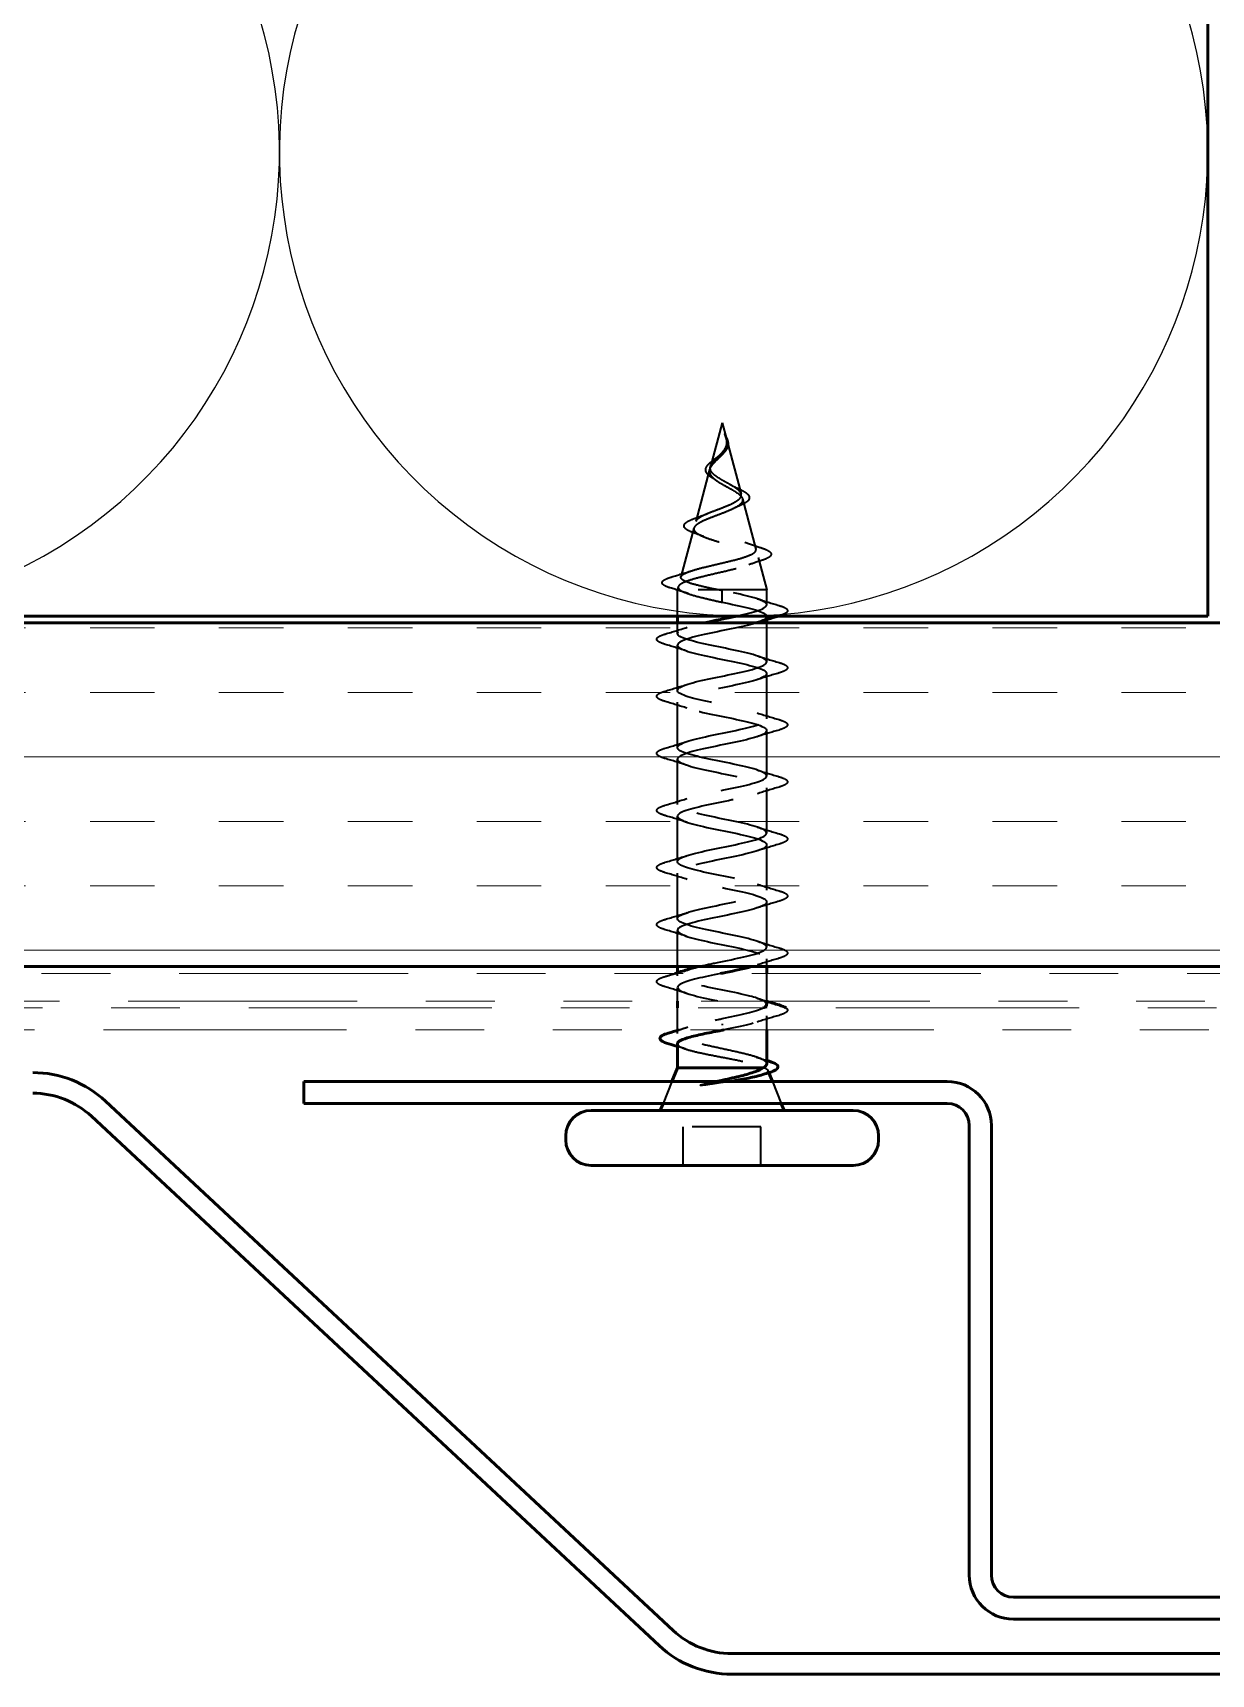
# Model space of a CAD drawing. Header units: inches. Extents: x 0.6 to 33.4, y 0.6 to 21.4.
# Drawn here: x 7.604 to 9.318, y 4.01 to 6.397 of the extents above; entities that cross this region are included whole.
import ezdxf

# ---------------------------------------------------------------- set-up
doc = ezdxf.new("R2010")
doc.units = ezdxf.units.IN
doc.header["$LTSCALE"] = 2
doc.header["$MEASUREMENT"] = 0
doc.linetypes.add('DASHED', pattern=[0.2067, 0.1654, -0.0413])
doc.linetypes.add('DOUBLE_DASH_CHAIN', pattern=[1.2403, 0.6614, -0.0827, 0.1654, -0.0827, 0.1654, -0.0827])
for name, color, linetype, lineweight in [('Hatch (ANSI)', 7, 'Continuous', 18), ('Hidden (ANSI)', 7, 'DASHED', 35), ('Sketch Geometry (ANSI)', 7, 'Continuous', 25), ('Visible (ANSI)', 7, 'Continuous', 50)]:
    doc.layers.add(name, color=color, linetype=linetype, lineweight=lineweight)

msp = doc.modelspace()

# ---------------------------------------------------------------- hatches: boundary and pattern name
at = {"layer": 'Hatch (ANSI)', "true_color": 0x804000}
h = msp.add_hatch(dxfattribs=at)
h.set_pattern_fill('INSUL', color=36, scale=0.75, style=0)
h.paths.add_polyline_path([(1.0804, 5.0389), (14.34312, 5.0389), (14.34312, 5.5389), (1.0804, 5.5389)])

# ---------------------------------------------------------------- linework, layer by layer
at = {"layer": 'Hidden (ANSI)', "ltscale": 0.062337}
msp.add_line((8.60692, 5.8299), (8.58998, 5.76657), dxfattribs=at)
at = {"layer": 'Hidden (ANSI)', "ltscale": 0.022741}
msp.add_line((8.60692, 5.8299), (8.61312, 5.80673), dxfattribs=at)
at = {"layer": 'Hidden (ANSI)', "ltscale": 0.077103}
msp.add_line((8.61366, 5.80472), (8.63461, 5.72641), dxfattribs=at)
at = {"layer": 'Hidden (ANSI)', "ltscale": 0.074634}
msp.add_line((8.58877, 5.76205), (8.56849, 5.68624), dxfattribs=at)
at = {"layer": 'Hidden (ANSI)', "ltscale": 0.072171}
msp.add_line((8.63648, 5.71939), (8.65609, 5.64608), dxfattribs=at)
at = {"layer": 'Hidden (ANSI)', "ltscale": 0.069707}
msp.add_line((8.56595, 5.67672), (8.54701, 5.60591), dxfattribs=at)
at = {"layer": 'Hidden (ANSI)', "ltscale": 0.046387}
msp.add_line((8.65931, 5.63406), (8.67192, 5.5869), dxfattribs=at)
at = {"layer": 'Hidden (ANSI)', "ltscale": 0.004328}
msp.add_line((8.54312, 5.5914), (8.54192, 5.5869), dxfattribs=at)
at = {"layer": 'Hidden (ANSI)', "ltscale": 0.194373}
msp.add_line((8.67192, 5.5869), (8.54192, 5.5869), dxfattribs=at)
at = {"layer": 'Hidden (ANSI)', "ltscale": 0.036089}
msp.add_line((8.54192, 5.5489), (8.54192, 5.5869), dxfattribs=at)
at = {"layer": 'Hidden (ANSI)', "ltscale": 0.020614}
msp.add_line((8.67192, 5.56515), (8.67192, 5.5869), dxfattribs=at)
at = {"layer": 'Hidden (ANSI)', "ltscale": 0.028664}
for p, q in [((8.60692, 5.57837), (8.60692, 5.5859)), ((8.60692, 5.5689), (8.60692, 5.57644))]:
    msp.add_line(p, q, dxfattribs=at)
at = {"layer": 'Hidden (ANSI)', "ltscale": 0.002412}
for p, q in [((8.60692, 5.57644), (8.60692, 5.57837)), ((8.60692, 4.95587), (8.60692, 4.95394))]:
    msp.add_line(p, q, dxfattribs=at)
at = {"layer": 'Hidden (ANSI)', "ltscale": 0.014423}
msp.add_line((8.54192, 5.52365), (8.54192, 5.5389), dxfattribs=at)
at = {"layer": 'Hidden (ANSI)', "ltscale": 0.004078}
for p, q in [((8.67192, 5.54377), (8.67192, 5.54815)), ((8.54192, 5.02565), (8.54192, 5.03004))]:
    msp.add_line(p, q, dxfattribs=at)
at = {"layer": 'Hidden (ANSI)', "ltscale": 0.053946}
msp.add_line((8.67192, 5.48215), (8.67192, 5.5389), dxfattribs=at)
at = {"layer": 'Hidden (ANSI)', "ltscale": 0.062755}
for p, q in [((8.54192, 5.44065), (8.54192, 5.50665)), ((8.67192, 5.39915), (8.67192, 5.46515)), ((8.54192, 5.35765), (8.54192, 5.42365)), ((8.67192, 5.31615), (8.67192, 5.38215)), ((8.54192, 5.27465), (8.54192, 5.34065)), ((8.67192, 5.23315), (8.67192, 5.29915)), ((8.54192, 5.19165), (8.54192, 5.25765)), ((8.67192, 5.15015), (8.67192, 5.21615)), ((8.54192, 5.10865), (8.54192, 5.17465)), ((8.67192, 5.06715), (8.67192, 5.13315))]:
    msp.add_line(p, q, dxfattribs=at)
at = {"layer": 'Hidden (ANSI)', "ltscale": 0.050136}
msp.add_line((8.54192, 5.0389), (8.54192, 5.09165), dxfattribs=at)
at = {"layer": 'Hidden (ANSI)', "ltscale": 0.010614}
msp.add_line((8.67192, 5.0389), (8.67192, 5.05015), dxfattribs=at)
at = {"layer": 'Hidden (ANSI)', "ltscale": 0.037994}
msp.add_line((8.67192, 4.9889), (8.67192, 5.0289), dxfattribs=at)
at = {"layer": 'Hidden (ANSI)', "ltscale": 0.018709}
msp.add_line((8.54192, 4.9889), (8.54192, 5.00865), dxfattribs=at)
at = {"layer": 'Hidden (ANSI)', "ltscale": 0.030375}
msp.add_line((8.54192, 4.9469), (8.54192, 4.9789), dxfattribs=at)
at = {"layer": 'Hidden (ANSI)', "ltscale": 0.019185}
msp.add_line((8.67192, 4.9469), (8.67192, 4.96715), dxfattribs=at)
at = {"layer": 'Hidden (ANSI)', "ltscale": 0.004504}
msp.add_line((8.54192, 4.94147), (8.54192, 4.9463), dxfattribs=at)
at = {"layer": 'Hidden (ANSI)', "ltscale": 0.032759}
for p, q in [((8.53386, 4.8719), (8.52095, 4.8399)), ((8.67999, 4.8719), (8.69289, 4.8399))]:
    msp.add_line(p, q, dxfattribs=at)
at = {"layer": 'Hidden (ANSI)', "ltscale": 0.004297}
msp.add_line((8.66827, 4.8919), (8.66659, 4.8919), dxfattribs=at)
at = {"layer": 'Hidden (ANSI)', "ltscale": 0.003456}
msp.add_line((8.67345, 4.8881), (8.67485, 4.88464), dxfattribs=at)
at = {"layer": 'Hidden (ANSI)', "ltscale": 0.107515}
msp.add_line((8.66342, 4.8059), (8.55042, 4.8059), dxfattribs=at)
at = {"layer": 'Hidden (ANSI)', "ltscale": 0.053232}
for p, q in [((8.55042, 4.7499), (8.55042, 4.8059)), ((8.66342, 4.7499), (8.66342, 4.8059))]:
    msp.add_line(p, q, dxfattribs=at)
at = {"layer": 'Hidden (ANSI)', "ltscale": 0.083957}
msp.add_open_spline([(8.60692, 5.74649), (8.60374, 5.74831), (8.60073, 5.75015), (8.59561, 5.75391), (8.59353, 5.75578), (8.59064, 5.75959), (8.58982, 5.76149), (8.58953, 5.76537), (8.59002, 5.7673), (8.59213, 5.77127), (8.59368, 5.77324), (8.59746, 5.77731), (8.5996, 5.77934), (8.60396, 5.78355), (8.60609, 5.78564), (8.60982, 5.79002), (8.61134, 5.7922), (8.61299, 5.79586), (8.61342, 5.79722), (8.61389, 5.79996), (8.61395, 5.80132), (8.61384, 5.80272)], degree=3, knots=[0, 0, 0, 0, 0.02818547, 0.02818547, 0.05535616, 0.05535616, 0.08155578, 0.08155578, 0.10684016, 0.10684016, 0.13128192, 0.13128192, 0.1549776, 0.1549776, 0.17805851, 0.17805851, 0.20070773, 0.20070773, 0.21389493, 0.21389493, 0.22660204, 0.22660204, 0.22660204, 0.22660204], dxfattribs=at)
at = {"layer": 'Hidden (ANSI)', "ltscale": 0.018237}
msp.add_open_spline([(8.61545, 5.80167), (8.61575, 5.79972), (8.61567, 5.79779), (8.61474, 5.7941), (8.61391, 5.79231), (8.61201, 5.78937), (8.61107, 5.78818), (8.61003, 5.78702)], degree=3, knots=[0, 0, 0, 0, 0.018430565, 0.018430565, 0.036071151, 0.036071151, 0.04873514, 0.04873514, 0.04873514, 0.04873514], dxfattribs=at)
at = {"layer": 'Hidden (ANSI)', "ltscale": 0.014821}
msp.add_open_spline([(8.61204, 5.8101), (8.61143, 5.81175), (8.61089, 5.81303), (8.61059, 5.81368), (8.61054, 5.8138), (8.61048, 5.8139), (8.61047, 5.81392), (8.61045, 5.81395), (8.61045, 5.81396), (8.61044, 5.81397), (8.61044, 5.81397), (8.61044, 5.81397), (8.61043, 5.81397), (8.61043, 5.81397), (8.61043, 5.81397), (8.61043, 5.81397), (8.61043, 5.81397), (8.61043, 5.81396), (8.61043, 5.81396), (8.61043, 5.81396), (8.61043, 5.81395), (8.61043, 5.81393), (8.61044, 5.81391), (8.61047, 5.81378), (8.61055, 5.81356), (8.61068, 5.81316), (8.61083, 5.81276), (8.61122, 5.81172), (8.61146, 5.81112), (8.61256, 5.80824), (8.61339, 5.80599), (8.61391, 5.80371)], degree=3, knots=[0, 0, 0, 0, 0.01397013, 0.01397013, 0.01635801, 0.01635801, 0.01712636, 0.01712636, 0.01759978, 0.01759978, 0.01773598, 0.01773598, 0.01781809, 0.01781809, 0.01788584, 0.01788584, 0.01795891, 0.01795891, 0.01807628, 0.01807628, 0.01833703, 0.01833703, 0.01916095, 0.01916095, 0.02439922, 0.02439922, 0.04499316, 0.04499316, 0.07213098, 0.07213098, 0.1773839, 0.1773839, 0.1773839, 0.1773839], dxfattribs=at)
at = {"layer": 'Hidden (ANSI)', "ltscale": 0.013567}
msp.add_open_spline([(8.61052, 5.81383), (8.6115, 5.81187), (8.61253, 5.80992), (8.61421, 5.80622), (8.61488, 5.80441), (8.61533, 5.80233), (8.61539, 5.802), (8.61545, 5.80167)], degree=3, knots=[0, 0, 0, 0, 0.016775095, 0.016775095, 0.033169004, 0.033169004, 0.03632094, 0.03632094, 0.03632094, 0.03632094], dxfattribs=at)
at = {"layer": 'Hidden (ANSI)', "ltscale": 0.007962}
msp.add_open_spline([(8.61384, 5.80272), (8.61376, 5.80372), (8.6136, 5.80474), (8.61303, 5.80719), (8.61258, 5.80863), (8.61204, 5.8101)], degree=3, knots=[0, 0, 0, 0, 0.009046419, 0.009046419, 0.021574315, 0.021574315, 0.021574315, 0.021574315], dxfattribs=at)
at = {"layer": 'Hidden (ANSI)', "ltscale": 0.003543}
msp.add_open_spline([(8.61391, 5.80371), (8.61403, 5.80318), (8.61413, 5.80266), (8.61431, 5.80157), (8.61437, 5.80101), (8.61442, 5.80045)], degree=3, knots=[0, 0, 0, 0, 0.0046577974, 0.0046577974, 0.0097216205, 0.0097216205, 0.0097216205, 0.0097216205], dxfattribs=at)
at = {"layer": 'Hidden (ANSI)', "ltscale": 0.060472}
msp.add_open_spline([(8.59432, 5.74856), (8.59154, 5.75016), (8.58911, 5.75183), (8.58544, 5.75524), (8.58412, 5.75705), (8.58292, 5.76064), (8.58295, 5.76245), (8.58412, 5.7658), (8.58514, 5.76741), (8.58801, 5.77069), (8.58991, 5.77242), (8.59412, 5.77584), (8.59645, 5.77757), (8.5997, 5.78002), (8.6006, 5.7807), (8.60149, 5.78139)], degree=3, knots=[0, 0, 0, 0, 0.02871406, 0.02871406, 0.05661209, 0.05661209, 0.08235503, 0.08235503, 0.10555604, 0.10555604, 0.1295507, 0.1295507, 0.15224391, 0.15224391, 0.16083111, 0.16083111, 0.16083111, 0.16083111], dxfattribs=at)
at = {"layer": 'Hidden (ANSI)', "ltscale": 0.089656}
msp.add_open_spline([(8.61442, 5.80045), (8.61463, 5.79764), (8.6142, 5.79501), (8.61201, 5.78978), (8.61034, 5.78733), (8.60618, 5.78245), (8.6038, 5.78014), (8.59895, 5.7755), (8.59658, 5.77328), (8.59246, 5.76884), (8.59081, 5.76669), (8.58865, 5.76238), (8.58822, 5.7603), (8.58879, 5.7561), (8.58982, 5.75406), (8.59312, 5.75009), (8.5953, 5.74823), (8.60059, 5.74444), (8.60367, 5.74257), (8.60692, 5.74072)], degree=3, knots=[0, 0, 0, 0, 0.02542118, 0.02542118, 0.05061597, 0.05061597, 0.07599611, 0.07599611, 0.10184452, 0.10184452, 0.12835573, 0.12835573, 0.15566688, 0.15566688, 0.18387744, 0.18387744, 0.21097071, 0.21097071, 0.23938117, 0.23938117, 0.23938117, 0.23938117], dxfattribs=at)
at = {"layer": 'Hidden (ANSI)', "ltscale": 0.004115}
msp.add_open_spline([(8.60149, 5.78139), (8.60229, 5.78201), (8.60303, 5.78264), (8.60367, 5.78328)], degree=3, dxfattribs=at)
at = {"layer": 'Hidden (ANSI)', "ltscale": 0.001758}
msp.add_open_spline([(8.61003, 5.78702), (8.60977, 5.78674), (8.60953, 5.78645), (8.6093, 5.78616)], degree=3, dxfattribs=at)
at = {"layer": 'Hidden (ANSI)', "ltscale": 0.504207}
msp.add_open_spline([(8.60692, 5.74072), (8.61049, 5.73869), (8.61416, 5.73673), (8.62129, 5.73279), (8.62465, 5.73086), (8.63046, 5.72696), (8.63281, 5.72505), (8.63602, 5.72119), (8.6368, 5.71929), (8.63658, 5.71545), (8.63552, 5.71357), (8.63163, 5.70976), (8.62878, 5.70789), (8.62166, 5.7041), (8.61742, 5.70224), (8.60813, 5.69848), (8.60317, 5.69662), (8.59325, 5.69287), (8.58841, 5.69103), (8.57958, 5.6873), (8.57574, 5.68546), (8.56966, 5.68174), (8.56754, 5.67991), (8.56545, 5.6762), (8.56556, 5.67437), (8.56808, 5.67068), (8.57053, 5.66886), (8.57751, 5.66517), (8.58202, 5.66335), (8.59255, 5.65968), (8.59848, 5.65787), (8.61097, 5.6542), (8.6174, 5.65239), (8.62986, 5.64873), (8.63574, 5.64692), (8.64607, 5.64327), (8.65038, 5.64147), (8.65676, 5.63782), (8.6587, 5.63602), (8.65984, 5.63238), (8.65896, 5.63058), (8.65441, 5.62695), (8.65072, 5.62515), (8.64094, 5.62152), (8.6349, 5.61973), (8.62124, 5.61611), (8.61372, 5.61431), (8.59821, 5.61069), (8.59037, 5.6089), (8.57545, 5.60529), (8.56854, 5.6035), (8.55666, 5.59989), (8.55185, 5.5981), (8.54551, 5.59473), (8.54372, 5.59317), (8.54265, 5.59002), (8.54342, 5.58846), (8.54544, 5.5869)], degree=3, knots=[0, 0, 0, 0, 0.0315308, 0.0315308, 0.0641805, 0.0641805, 0.0979786, 0.0979786, 0.1329491, 0.1329491, 0.1691118, 0.1691118, 0.2064833, 0.2064833, 0.2450775, 0.2450775, 0.2849064, 0.2849064, 0.3259802, 0.3259802, 0.3683075, 0.3683075, 0.4118959, 0.4118959, 0.4567522, 0.4567522, 0.5028821, 0.5028821, 0.5502906, 0.5502906, 0.5989824, 0.5989824, 0.6489613, 0.6489613, 0.7002309, 0.7002309, 0.7527945, 0.7527945, 0.8066547, 0.8066547, 0.8618141, 0.8618141, 0.918275, 0.918275, 0.9760395, 0.9760395, 1.0351092, 1.0351092, 1.095486, 1.095486, 1.1571712, 1.1571712, 1.2201662, 1.2201662, 1.2761521, 1.2761521, 1.3331843, 1.3331843, 1.3331843, 1.3331843], dxfattribs=at)
at = {"layer": 'Hidden (ANSI)', "ltscale": 0.544082}
msp.add_open_spline([(8.60147, 5.5869), (8.59302, 5.58858), (8.58488, 5.59025), (8.57035, 5.59364), (8.56407, 5.59532), (8.55419, 5.5987), (8.55065, 5.60038), (8.54676, 5.60377), (8.54639, 5.60545), (8.54884, 5.60884), (8.55157, 5.61052), (8.55971, 5.61392), (8.56499, 5.6156), (8.57732, 5.619), (8.58422, 5.62068), (8.59867, 5.62408), (8.60605, 5.62577), (8.62027, 5.62917), (8.62697, 5.63086), (8.63877, 5.63427), (8.64378, 5.63596), (8.65144, 5.63937), (8.65405, 5.64106), (8.65657, 5.64448), (8.65651, 5.64617), (8.65374, 5.64959), (8.65114, 5.65129), (8.64379, 5.65472), (8.63918, 5.65641), (8.62865, 5.65985), (8.62286, 5.66155), (8.61097, 5.66499), (8.60499, 5.66669), (8.59369, 5.67014), (8.58848, 5.67184), (8.57955, 5.6753), (8.57589, 5.67701), (8.57061, 5.68047), (8.569, 5.68218), (8.56802, 5.68566), (8.5686, 5.68737), (8.57182, 5.69086), (8.57436, 5.69258), (8.58098, 5.69607), (8.58494, 5.6978), (8.59367, 5.7013), (8.59831, 5.70304), (8.60757, 5.70656), (8.61207, 5.7083), (8.62027, 5.71183), (8.6239, 5.71358), (8.62974, 5.71713), (8.63193, 5.71889), (8.63458, 5.72246), (8.63507, 5.72423), (8.63432, 5.72782), (8.63315, 5.7296), (8.6294, 5.73322), (8.6269, 5.73501), (8.6214, 5.73845), (8.61857, 5.74004), (8.61273, 5.74325), (8.60979, 5.74485), (8.60692, 5.74649)], degree=3, knots=[0, 0, 0, 0, 0.0662455, 0.0662455, 0.1312266, 0.1312266, 0.1949439, 0.1949439, 0.2573984, 0.2573984, 0.3185909, 0.3185909, 0.3785225, 0.3785225, 0.4371941, 0.4371941, 0.4946071, 0.4946071, 0.5507627, 0.5507627, 0.6056626, 0.6056626, 0.6593082, 0.6593082, 0.7117016, 0.7117016, 0.7628447, 0.7628447, 0.8127399, 0.8127399, 0.8613896, 0.8613896, 0.9087967, 0.9087967, 0.9549645, 0.9549645, 0.9998965, 0.9998965, 1.0435967, 1.0435967, 1.0860698, 1.0860698, 1.1273208, 1.1273208, 1.1673558, 1.1673558, 1.2061815, 1.2061815, 1.2438056, 1.2438056, 1.2802371, 1.2802371, 1.3154864, 1.3154864, 1.3495657, 1.3495657, 1.3824892, 1.3824892, 1.4142741, 1.4142741, 1.4412543, 1.4412543, 1.4671582, 1.4671582, 1.4671582, 1.4671582], dxfattribs=at)
at = {"layer": 'Hidden (ANSI)', "ltscale": 0.006235}
msp.add_open_spline([(8.5986, 5.74587), (8.59728, 5.74679), (8.59584, 5.74768), (8.59432, 5.74856)], degree=3, dxfattribs=at)
at = {"layer": 'Hidden (ANSI)', "ltscale": 0.010901}
msp.add_open_spline([(8.61794, 5.74038), (8.62063, 5.73887), (8.62364, 5.73743), (8.6268, 5.73605)], degree=3, dxfattribs=at)
at = {"layer": 'Hidden (ANSI)', "ltscale": 0.073601}
msp.add_open_spline([(8.6268, 5.73605), (8.63026, 5.73453), (8.63346, 5.73303), (8.63888, 5.73011), (8.64115, 5.72865), (8.64465, 5.72565), (8.64586, 5.72406), (8.64675, 5.72072), (8.64634, 5.71894), (8.64422, 5.71596), (8.64266, 5.71463), (8.6386, 5.71206), (8.63606, 5.7108), (8.63315, 5.70957)], degree=3, knots=[0, 0, 0, 0, 0.03175002, 0.03175002, 0.06375291, 0.06375291, 0.09788531, 0.09788531, 0.13242329, 0.13242329, 0.16389148, 0.16389148, 0.19582475, 0.19582475, 0.19582475, 0.19582475], dxfattribs=at)
at = {"layer": 'Hidden (ANSI)', "ltscale": 0.010974}
msp.add_open_spline([(8.63315, 5.70957), (8.62991, 5.7082), (8.62679, 5.70678), (8.62388, 5.70531)], degree=3, dxfattribs=at)
at = {"layer": 'Hidden (ANSI)', "ltscale": 0.081692}
msp.add_open_spline([(8.56499, 5.67003), (8.5608, 5.67153), (8.55744, 5.67307), (8.55285, 5.67628), (8.55144, 5.67811), (8.55159, 5.68187), (8.55277, 5.68348), (8.55659, 5.68643), (8.55932, 5.68788), (8.56475, 5.69017), (8.56702, 5.69103), (8.56949, 5.69189)], degree=3, knots=[0, 0, 0, 0, 0.05135843, 0.05135843, 0.10223548, 0.10223548, 0.14712421, 0.14712421, 0.19129017, 0.19129017, 0.21725135, 0.21725135, 0.21725135, 0.21725135], dxfattribs=at)
at = {"layer": 'Hidden (ANSI)', "ltscale": 0.017258}
msp.add_open_spline([(8.56949, 5.69189), (8.57502, 5.69382), (8.58045, 5.69584), (8.58551, 5.69799)], degree=3, dxfattribs=at)
at = {"layer": 'Hidden (ANSI)', "ltscale": 0.01577}
msp.add_open_spline([(8.57959, 5.66443), (8.57491, 5.66638), (8.57, 5.66824), (8.56499, 5.67003)], degree=3, dxfattribs=at)
at = {"layer": 'Hidden (ANSI)', "ltscale": 0.023076}
msp.add_open_spline([(8.63989, 5.65608), (8.64717, 5.65344), (8.65476, 5.65096), (8.6624, 5.64857)], degree=3, dxfattribs=at)
at = {"layer": 'Hidden (ANSI)', "ltscale": 0.086584}
msp.add_open_spline([(8.6624, 5.64857), (8.66713, 5.6471), (8.67092, 5.64562), (8.67624, 5.64263), (8.67795, 5.64106), (8.67841, 5.63724), (8.67704, 5.63554), (8.67266, 5.6327), (8.66947, 5.63137), (8.66542, 5.63006)], degree=3, knots=[0, 0, 0, 0, 0.05815934, 0.05815934, 0.11692964, 0.11692964, 0.1740838, 0.1740838, 0.23024531, 0.23024531, 0.23024531, 0.23024531], dxfattribs=at)
at = {"layer": 'Hidden (ANSI)', "ltscale": 0.028509}
msp.add_open_spline([(8.53363, 5.60579), (8.54318, 5.6086), (8.55271, 5.61149), (8.562, 5.61456)], degree=3, dxfattribs=at)
at = {"layer": 'Hidden (ANSI)', "ltscale": 0.020481}
msp.add_open_spline([(8.66542, 5.63006), (8.6587, 5.62788), (8.65205, 5.62562), (8.64562, 5.62326)], degree=3, dxfattribs=at)
at = {"layer": 'Hidden (ANSI)', "ltscale": 0.089652}
msp.add_open_spline([(8.53158, 5.58974), (8.5267, 5.59122), (8.52324, 5.5927), (8.52037, 5.59527), (8.51974, 5.59628), (8.51974, 5.59919), (8.52124, 5.60062), (8.52589, 5.60324), (8.52929, 5.60451), (8.53363, 5.60579)], degree=3, knots=[0, 0, 0, 0, 0.07651785, 0.07651785, 0.11470873, 0.11470873, 0.17661331, 0.17661331, 0.23858222, 0.23858222, 0.23858222, 0.23858222], dxfattribs=at)
at = {"layer": 'Hidden (ANSI)', "ltscale": 0.02659}
msp.add_open_spline([(8.55782, 5.58133), (8.54924, 5.58426), (8.54043, 5.58704), (8.53158, 5.58974)], degree=3, dxfattribs=at)
at = {"layer": 'Hidden (ANSI)', "ltscale": 0.078553}
msp.add_open_spline([(8.54544, 5.5869), (8.54826, 5.58497), (8.55269, 5.58305), (8.56426, 5.57918), (8.57128, 5.57726), (8.58345, 5.57425), (8.588, 5.57318), (8.59735, 5.57104), (8.60213, 5.56997), (8.60692, 5.5689)], degree=3, knots=[0, 0, 0, 0, 0.06772236, 0.06772236, 0.13544473, 0.13544473, 0.17287087, 0.17287087, 0.21029702, 0.21029702, 0.21029702, 0.21029702], dxfattribs=at)
at = {"layer": 'Hidden (ANSI)', "ltscale": 0.005187}
msp.add_open_spline([(8.60692, 5.5859), (8.6051, 5.58624), (8.60328, 5.58657), (8.60147, 5.5869)], degree=3, dxfattribs=at)
at = {"layer": 'Hidden (ANSI)', "ltscale": 0.176348}
msp.add_open_spline([(8.62864, 5.5489), (8.63164, 5.54955), (8.63457, 5.5502), (8.63738, 5.55085), (8.66102, 5.55629), (8.67523, 5.56172), (8.67117, 5.56716), (8.66711, 5.5726), (8.64509, 5.57804), (8.61877, 5.58348), (8.61487, 5.58429), (8.61089, 5.5851), (8.60692, 5.5859)], degree=3, knots=[44.3229518, 44.3229518, 44.3229518, 44.3229518, 44.46997, 44.46997, 44.46997, 45.705247, 45.705247, 45.705247, 46.9405239, 46.9405239, 46.9405239, 47.1238898, 47.1238898, 47.1238898, 47.1238898], dxfattribs=at)
at = {"layer": 'Hidden (ANSI)', "ltscale": 0.140924}
msp.add_open_spline([(8.60692, 5.5689), (8.63369, 5.56346), (8.65949, 5.55803), (8.6683, 5.55259), (8.67546, 5.54817), (8.67098, 5.54375), (8.65781, 5.53933)], degree=3, knots=[-47.1238898, -47.1238898, -47.1238898, -47.1238898, -45.8886129, -45.8886129, -45.8886129, -44.8849418, -44.8849418, -44.8849418, -44.8849418], dxfattribs=at)
at = {"layer": 'Hidden (ANSI)', "ltscale": 0.031888}
for points in [[(8.65794, 5.57398), (8.66835, 5.57057), (8.67901, 5.56734), (8.6897, 5.56421)], [(8.52414, 5.52271), (8.53483, 5.52584), (8.54549, 5.52907), (8.5559, 5.53248)], [(8.5559, 5.49783), (8.54549, 5.50124), (8.53483, 5.50447), (8.52414, 5.5076)], [(8.65794, 5.49098), (8.66835, 5.48757), (8.67901, 5.48434), (8.6897, 5.48121)], [(8.52414, 5.43971), (8.53483, 5.44284), (8.54549, 5.44607), (8.5559, 5.44948)], [(8.6897, 5.4661), (8.67901, 5.46297), (8.66835, 5.45974), (8.65794, 5.45633)], [(8.5559, 5.41483), (8.54549, 5.41824), (8.53483, 5.42147), (8.52414, 5.4246)], [(8.65794, 5.40798), (8.66835, 5.40457), (8.67901, 5.40134), (8.6897, 5.39821)], [(8.6897, 5.3831), (8.67901, 5.37997), (8.66835, 5.37674), (8.65794, 5.37333)], [(8.52414, 5.35671), (8.53483, 5.35984), (8.54549, 5.36307), (8.5559, 5.36648)], [(8.5559, 5.33183), (8.54549, 5.33524), (8.53483, 5.33847), (8.52414, 5.3416)], [(8.65794, 5.32498), (8.66835, 5.32157), (8.67901, 5.31834), (8.6897, 5.31521)], [(8.6897, 5.3001), (8.67901, 5.29697), (8.66835, 5.29374), (8.65794, 5.29033)], [(8.52414, 5.27371), (8.53483, 5.27684), (8.54549, 5.28007), (8.5559, 5.28348)], [(8.5559, 5.24883), (8.54549, 5.25224), (8.53483, 5.25547), (8.52414, 5.2586)], [(8.65794, 5.24198), (8.66835, 5.23857), (8.67901, 5.23534), (8.6897, 5.23221)], [(8.6897, 5.2171), (8.67901, 5.21397), (8.66835, 5.21074), (8.65794, 5.20733)], [(8.52414, 5.19071), (8.53483, 5.19384), (8.54549, 5.19707), (8.5559, 5.20048)], [(8.5559, 5.16583), (8.54549, 5.16924), (8.53483, 5.17247), (8.52414, 5.1756)], [(8.65794, 5.15898), (8.66835, 5.15557), (8.67901, 5.15234), (8.6897, 5.14921)], [(8.6897, 5.1341), (8.67901, 5.13097), (8.66835, 5.12774), (8.65794, 5.12433)], [(8.52414, 5.10771), (8.53483, 5.11084), (8.54549, 5.11407), (8.5559, 5.11748)], [(8.5559, 5.08283), (8.54549, 5.08624), (8.53483, 5.08947), (8.52414, 5.0926)], [(8.65794, 5.07598), (8.66835, 5.07257), (8.67901, 5.06934), (8.6897, 5.06621)], [(8.6897, 5.0511), (8.67901, 5.04797), (8.66835, 5.04474), (8.65794, 5.04133)], [(8.5559, 4.99983), (8.54549, 5.00324), (8.53483, 5.00647), (8.52414, 5.0096)], [(8.6897, 4.9681), (8.67901, 4.96497), (8.66835, 4.96174), (8.65794, 4.95833)]]:
    msp.add_open_spline(points, degree=3, dxfattribs=at)
at = {"layer": 'Hidden (ANSI)', "ltscale": 0.090851}
for points in [[(8.6897, 5.56421), (8.69477, 5.56272), (8.69833, 5.56126), (8.70128, 5.55874), (8.70194, 5.55773), (8.7019, 5.55477), (8.70027, 5.55338), (8.69579, 5.55109), (8.69308, 5.55009), (8.6897, 5.5491)], [(8.52414, 5.5076), (8.51908, 5.50909), (8.51551, 5.51054), (8.51256, 5.51307), (8.51191, 5.51407), (8.51195, 5.51703), (8.51357, 5.51842), (8.51805, 5.52072), (8.52077, 5.52172), (8.52414, 5.52271)], [(8.6897, 5.48121), (8.69477, 5.47972), (8.69833, 5.47826), (8.70128, 5.47574), (8.70194, 5.47473), (8.7019, 5.47177), (8.70027, 5.47038), (8.69579, 5.46809), (8.69308, 5.46709), (8.6897, 5.4661)], [(8.52414, 5.4246), (8.51908, 5.42609), (8.51551, 5.42754), (8.51256, 5.43007), (8.51191, 5.43107), (8.51195, 5.43403), (8.51357, 5.43542), (8.51805, 5.43772), (8.52077, 5.43872), (8.52414, 5.43971)], [(8.6897, 5.39821), (8.69477, 5.39672), (8.69833, 5.39526), (8.70128, 5.39274), (8.70194, 5.39173), (8.7019, 5.38877), (8.70027, 5.38738), (8.69579, 5.38509), (8.69308, 5.38409), (8.6897, 5.3831)], [(8.52414, 5.3416), (8.51908, 5.34309), (8.51551, 5.34454), (8.51256, 5.34707), (8.51191, 5.34807), (8.51195, 5.35103), (8.51357, 5.35242), (8.51805, 5.35472), (8.52077, 5.35572), (8.52414, 5.35671)], [(8.6897, 5.31521), (8.69477, 5.31372), (8.69833, 5.31226), (8.70128, 5.30974), (8.70194, 5.30873), (8.7019, 5.30577), (8.70027, 5.30438), (8.69579, 5.30209), (8.69308, 5.30109), (8.6897, 5.3001)], [(8.52414, 5.2586), (8.51908, 5.26009), (8.51551, 5.26154), (8.51256, 5.26407), (8.51191, 5.26507), (8.51195, 5.26803), (8.51357, 5.26942), (8.51805, 5.27172), (8.52077, 5.27272), (8.52414, 5.27371)], [(8.6897, 5.23221), (8.69477, 5.23072), (8.69833, 5.22926), (8.70128, 5.22674), (8.70194, 5.22573), (8.7019, 5.22277), (8.70027, 5.22138), (8.69579, 5.21909), (8.69308, 5.21809), (8.6897, 5.2171)], [(8.52414, 5.1756), (8.51908, 5.17709), (8.51551, 5.17854), (8.51256, 5.18107), (8.51191, 5.18207), (8.51195, 5.18503), (8.51357, 5.18642), (8.51805, 5.18872), (8.52077, 5.18972), (8.52414, 5.19071)], [(8.6897, 5.14921), (8.69477, 5.14772), (8.69833, 5.14626), (8.70128, 5.14374), (8.70194, 5.14273), (8.7019, 5.13977), (8.70027, 5.13838), (8.69579, 5.13609), (8.69308, 5.13509), (8.6897, 5.1341)], [(8.52414, 5.0926), (8.51908, 5.09409), (8.51551, 5.09554), (8.51256, 5.09807), (8.51191, 5.09907), (8.51195, 5.10203), (8.51357, 5.10342), (8.51805, 5.10572), (8.52077, 5.10672), (8.52414, 5.10771)], [(8.6897, 5.06621), (8.69477, 5.06472), (8.69833, 5.06326), (8.70128, 5.06074), (8.70194, 5.05973), (8.7019, 5.05677), (8.70027, 5.05538), (8.69579, 5.05309), (8.69308, 5.05209), (8.6897, 5.0511)], [(8.52414, 5.0096), (8.51908, 5.01109), (8.51551, 5.01254), (8.51256, 5.01507), (8.51191, 5.01607), (8.51195, 5.01903), (8.51357, 5.02042), (8.51805, 5.02272), (8.52077, 5.02372), (8.52414, 5.02471)]]:
    msp.add_open_spline(points, degree=3, knots=[0, 0, 0, 0, 0.08068206, 0.08068206, 0.12137804, 0.12137804, 0.18811443, 0.18811443, 0.24184971, 0.24184971, 0.24184971, 0.24184971], dxfattribs=at)
at = {"layer": 'Hidden (ANSI)', "ltscale": 1.009196}
msp.add_open_spline([(8.57218, 5.0389), (8.58054, 5.04093), (8.59006, 5.04296), (8.59999, 5.04499), (8.6266, 5.05043), (8.65421, 5.05587), (8.66567, 5.06131), (8.67712, 5.06675), (8.6716, 5.07219), (8.65254, 5.07763), (8.63347, 5.08307), (8.60223, 5.08851), (8.57821, 5.09395), (8.5542, 5.09939), (8.53915, 5.10483), (8.5424, 5.11026), (8.54566, 5.1157), (8.56699, 5.12114), (8.59314, 5.12658), (8.6193, 5.13202), (8.6484, 5.13746), (8.66237, 5.1429), (8.67634, 5.14834), (8.67417, 5.15378), (8.65721, 5.15922), (8.64025, 5.16466), (8.60973, 5.1701), (8.58459, 5.17554), (8.55946, 5.18098), (8.54152, 5.18641), (8.54193, 5.19185), (8.54233, 5.19729), (8.56105, 5.20273), (8.58645, 5.20817), (8.61185, 5.21361), (8.64211, 5.21905), (8.65843, 5.22449), (8.67476, 5.22993), (8.67597, 5.23537), (8.66131, 5.24081), (8.64666, 5.24625), (8.6172, 5.25169), (8.59123, 5.25713), (8.56526, 5.26256), (8.54465, 5.268), (8.54219, 5.27344), (8.53974, 5.27888), (8.55563, 5.28432), (8.57999, 5.28976), (8.60435, 5.2952), (8.63542, 5.30064), (8.65391, 5.30608), (8.67241, 5.31152), (8.67698, 5.31696), (8.6648, 5.3224), (8.65262, 5.32784), (8.62456, 5.33327), (8.59804, 5.33871), (8.57153, 5.34415), (8.54848, 5.34959), (8.5432, 5.35503), (8.53792, 5.36047), (8.5508, 5.36591), (8.57384, 5.37135), (8.59688, 5.37679), (8.62841, 5.38223), (8.64886, 5.38767), (8.66931, 5.39311), (8.67719, 5.39855), (8.66762, 5.40399), (8.65805, 5.40942), (8.63171, 5.41486), (8.60496, 5.4203), (8.5782, 5.42574), (8.55297, 5.43118), (8.54493, 5.43662), (8.53688, 5.44206), (8.54661, 5.4475), (8.56806, 5.45294), (8.58952, 5.45838), (8.62115, 5.46382), (8.64333, 5.46926), (8.6655, 5.4747), (8.67661, 5.48014), (8.66975, 5.48557), (8.6629, 5.49101), (8.63858, 5.49645), (8.61189, 5.50189), (8.58521, 5.50733), (8.55808, 5.51277), (8.54736, 5.51821), (8.53664, 5.52365), (8.5431, 5.52909), (8.56273, 5.53453), (8.56799, 5.53599), (8.5741, 5.53745), (8.58068, 5.5389)], degree=3, knots=[5.7154276, 5.7154276, 5.7154276, 5.7154276, 6.1763847, 6.1763847, 6.1763847, 7.4116617, 7.4116617, 7.4116617, 8.6469386, 8.6469386, 8.6469386, 9.8822156, 9.8822156, 9.8822156, 11.1174925, 11.1174925, 11.1174925, 12.3527695, 12.3527695, 12.3527695, 13.5880464, 13.5880464, 13.5880464, 14.8233233, 14.8233233, 14.8233233, 16.0586003, 16.0586003, 16.0586003, 17.2938772, 17.2938772, 17.2938772, 18.5291542, 18.5291542, 18.5291542, 19.7644311, 19.7644311, 19.7644311, 20.9997081, 20.9997081, 20.9997081, 22.234985, 22.234985, 22.234985, 23.470262, 23.470262, 23.470262, 24.7055389, 24.7055389, 24.7055389, 25.9408158, 25.9408158, 25.9408158, 27.1760928, 27.1760928, 27.1760928, 28.4113697, 28.4113697, 28.4113697, 29.6466467, 29.6466467, 29.6466467, 30.8819236, 30.8819236, 30.8819236, 32.1172006, 32.1172006, 32.1172006, 33.3524775, 33.3524775, 33.3524775, 34.5877545, 34.5877545, 34.5877545, 35.8230314, 35.8230314, 35.8230314, 37.0583084, 37.0583084, 37.0583084, 38.2935853, 38.2935853, 38.2935853, 39.5288622, 39.5288622, 39.5288622, 40.7641392, 40.7641392, 40.7641392, 41.9994161, 41.9994161, 41.9994161, 43.2346931, 43.2346931, 43.2346931, 43.5659415, 43.5659415, 43.5659415, 43.5659415], dxfattribs=at)
at = {"layer": 'Hidden (ANSI)', "ltscale": 1.009205}
msp.add_open_spline([(8.65652, 5.5389), (8.65379, 5.53803), (8.65072, 5.53715), (8.64734, 5.53627), (8.62638, 5.53083), (8.59478, 5.52539), (8.57216, 5.51995), (8.54955, 5.51451), (8.53755, 5.50907), (8.54361, 5.50363), (8.54968, 5.49819), (8.57338, 5.49275), (8.59999, 5.48731), (8.6266, 5.48188), (8.65421, 5.47644), (8.66567, 5.471), (8.67712, 5.46556), (8.6716, 5.46012), (8.65254, 5.45468), (8.63347, 5.44924), (8.60223, 5.4438), (8.57821, 5.43836), (8.5542, 5.43292), (8.53915, 5.42748), (8.5424, 5.42204), (8.54566, 5.4166), (8.56699, 5.41116), (8.59314, 5.40573), (8.6193, 5.40029), (8.6484, 5.39485), (8.66237, 5.38941), (8.67634, 5.38397), (8.67417, 5.37853), (8.65721, 5.37309), (8.64025, 5.36765), (8.60973, 5.36221), (8.58459, 5.35677), (8.55946, 5.35133), (8.54152, 5.34589), (8.54193, 5.34045), (8.54233, 5.33502), (8.56105, 5.32958), (8.58645, 5.32414), (8.61185, 5.3187), (8.64211, 5.31326), (8.65843, 5.30782), (8.67476, 5.30238), (8.67597, 5.29694), (8.66131, 5.2915), (8.64666, 5.28606), (8.6172, 5.28062), (8.59123, 5.27518), (8.56526, 5.26974), (8.54465, 5.2643), (8.54219, 5.25887), (8.53974, 5.25343), (8.55563, 5.24799), (8.57999, 5.24255), (8.60435, 5.23711), (8.63542, 5.23167), (8.65391, 5.22623), (8.67241, 5.22079), (8.67698, 5.21535), (8.6648, 5.20991), (8.65262, 5.20447), (8.62456, 5.19903), (8.59804, 5.19359), (8.57153, 5.18815), (8.54848, 5.18272), (8.5432, 5.17728), (8.53792, 5.17184), (8.5508, 5.1664), (8.57384, 5.16096), (8.59688, 5.15552), (8.62841, 5.15008), (8.64886, 5.14464), (8.66931, 5.1392), (8.67719, 5.13376), (8.66762, 5.12832), (8.65805, 5.12288), (8.63171, 5.11744), (8.60496, 5.112), (8.5782, 5.10657), (8.55297, 5.10113), (8.54493, 5.09569), (8.53688, 5.09025), (8.54661, 5.08481), (8.56806, 5.07937), (8.58952, 5.07393), (8.62115, 5.06849), (8.64333, 5.06305), (8.6655, 5.05761), (8.67661, 5.05217), (8.66975, 5.04673), (8.66647, 5.04412), (8.65916, 5.04151), (8.64949, 5.0389)], degree=3, knots=[-44.852859, -44.852859, -44.852859, -44.852859, -44.6533359, -44.6533359, -44.6533359, -43.418059, -43.418059, -43.418059, -42.182782, -42.182782, -42.182782, -40.9475051, -40.9475051, -40.9475051, -39.7122281, -39.7122281, -39.7122281, -38.4769512, -38.4769512, -38.4769512, -37.2416742, -37.2416742, -37.2416742, -36.0063973, -36.0063973, -36.0063973, -34.7711204, -34.7711204, -34.7711204, -33.5358434, -33.5358434, -33.5358434, -32.3005665, -32.3005665, -32.3005665, -31.0652895, -31.0652895, -31.0652895, -29.8300126, -29.8300126, -29.8300126, -28.5947356, -28.5947356, -28.5947356, -27.3594587, -27.3594587, -27.3594587, -26.1241817, -26.1241817, -26.1241817, -24.8889048, -24.8889048, -24.8889048, -23.6536278, -23.6536278, -23.6536278, -22.4183509, -22.4183509, -22.4183509, -21.183074, -21.183074, -21.183074, -19.947797, -19.947797, -19.947797, -18.7125201, -18.7125201, -18.7125201, -17.4772431, -17.4772431, -17.4772431, -16.2419662, -16.2419662, -16.2419662, -15.0066892, -15.0066892, -15.0066892, -13.7714123, -13.7714123, -13.7714123, -12.5361353, -12.5361353, -12.5361353, -11.3008584, -11.3008584, -11.3008584, -10.0655815, -10.0655815, -10.0655815, -8.8303045, -8.8303045, -8.8303045, -7.5950276, -7.5950276, -7.5950276, -7.0023451, -7.0023451, -7.0023451, -7.0023451], dxfattribs=at)
at = {"layer": 'Hidden (ANSI)', "ltscale": 0.000569327}
msp.add_open_spline([(8.6897, 5.5491), (8.68948, 5.54904), (8.68926, 5.54897), (8.68903, 5.5489)], degree=3, dxfattribs=at)
at = {"layer": 'Hidden (ANSI)', "ltscale": 0.013975}
msp.add_open_spline([(8.52414, 5.02471), (8.52884, 5.02609), (8.53354, 5.02748), (8.53821, 5.0289)], degree=3, dxfattribs=at)
at = {"layer": 'Hidden (ANSI)', "ltscale": 0.390892}
msp.add_open_spline([(8.60448, 5.0289), (8.58032, 5.02397), (8.55709, 5.01903), (8.54736, 5.0141), (8.53664, 5.00866), (8.5431, 5.00322), (8.56273, 4.99778), (8.58236, 4.99234), (8.61373, 4.9869), (8.63738, 4.98146), (8.66102, 4.97602), (8.67523, 4.97058), (8.67117, 4.96514), (8.66711, 4.9597), (8.64509, 4.95427), (8.61877, 4.94883), (8.61567, 4.94819), (8.61253, 4.94754), (8.60938, 4.9469)], degree=3, knots=[-6.2453348, -6.2453348, -6.2453348, -6.2453348, -5.1244737, -5.1244737, -5.1244737, -3.8891967, -3.8891967, -3.8891967, -2.6539198, -2.6539198, -2.6539198, -1.4186428, -1.4186428, -1.4186428, -0.1833659, -0.1833659, -0.1833659, -0.0378505, -0.0378505, -0.0378505, -0.0378505], dxfattribs=at)
at = {"layer": 'Hidden (ANSI)', "ltscale": 0.239851}
msp.add_open_spline([(8.67169, 4.98415), (8.67143, 4.98812), (8.66261, 4.99208), (8.64734, 4.99604), (8.62638, 5.00148), (8.59478, 5.00692), (8.57216, 5.01236), (8.54955, 5.0178), (8.53755, 5.02324), (8.54361, 5.02868), (8.54577, 5.03061), (8.55016, 5.03255), (8.55612, 5.03448)], degree=3, knots=[1.5707963, 1.5707963, 1.5707963, 1.5707963, 2.4705539, 2.4705539, 2.4705539, 3.7058308, 3.7058308, 3.7058308, 4.9411078, 4.9411078, 4.9411078, 5.3805406, 5.3805406, 5.3805406, 5.3805406], dxfattribs=at)
at = {"layer": 'Hidden (ANSI)', "ltscale": 0.014082}
msp.add_open_spline([(8.65794, 4.99298), (8.66256, 4.99147), (8.66723, 4.98999), (8.67192, 4.98854)], degree=3, dxfattribs=at)
at = {"layer": 'Hidden (ANSI)', "ltscale": 0.073797}
msp.add_open_spline([(8.60692, 4.9634), (8.63234, 4.96857), (8.6569, 4.97374), (8.66685, 4.9789)], degree=3, dxfattribs=at)
at = {"layer": 'Hidden (ANSI)', "ltscale": 0.062398}
msp.add_open_spline([(8.6999, 4.9789), (8.70004, 4.9788), (8.70017, 4.97869), (8.70128, 4.97774), (8.70194, 4.97673), (8.7019, 4.97377), (8.70027, 4.97238), (8.69579, 4.97009), (8.69308, 4.96909), (8.6897, 4.9681)], degree=3, knots=[0.07556417, 0.07556417, 0.07556417, 0.07556417, 0.08068206, 0.08068206, 0.12137804, 0.12137804, 0.18811443, 0.18811443, 0.24184971, 0.24184971, 0.24184971, 0.24184971], dxfattribs=at)
at = {"layer": 'Hidden (ANSI)', "ltscale": 0.298266}
msp.add_open_spline([(8.67192, 4.8976), (8.67192, 4.89941), (8.67028, 4.90121), (8.66379, 4.90489), (8.65894, 4.90673), (8.64668, 4.91045), (8.63939, 4.91229), (8.62334, 4.91601), (8.61475, 4.91785), (8.59743, 4.92157), (8.58888, 4.92342), (8.57301, 4.92714), (8.56584, 4.92898), (8.5539, 4.9327), (8.54924, 4.93454), (8.54308, 4.93826), (8.54166, 4.9401), (8.54227, 4.94382), (8.5443, 4.94566), (8.55157, 4.94938), (8.55674, 4.95122), (8.56908, 4.95481), (8.57596, 4.95652), (8.59093, 4.95997), (8.59889, 4.96168), (8.60692, 4.9634)], degree=3, knots=[0.06910916, 0.06910916, 0.06910916, 0.06910916, 0.13496346, 0.13496346, 0.20244519, 0.20244519, 0.26992692, 0.26992692, 0.33740864, 0.33740864, 0.40489037, 0.40489037, 0.4723721, 0.4723721, 0.53985383, 0.53985383, 0.60733556, 0.60733556, 0.67481729, 0.67481729, 0.74229902, 0.74229902, 0.8048716, 0.8048716, 0.86744418, 0.86744418, 0.86744418, 0.86744418], dxfattribs=at)
at = {"layer": 'Hidden (ANSI)', "ltscale": 0.013347}
msp.add_open_spline([(8.54384, 4.9469), (8.54827, 4.9483), (8.55266, 4.94972), (8.55701, 4.95118)], degree=3, dxfattribs=at)
at = {"layer": 'Hidden (ANSI)', "ltscale": 0.176677}
msp.add_open_spline([(8.54192, 4.92684), (8.54192, 4.92678), (8.54192, 4.92671), (8.54206, 4.925), (8.5439, 4.92336), (8.5508, 4.92006), (8.55579, 4.91842), (8.56825, 4.91512), (8.57561, 4.91348), (8.5917, 4.91018), (8.60029, 4.90855), (8.61752, 4.90524), (8.62599, 4.90361), (8.64168, 4.9003), (8.64874, 4.89867), (8.65762, 4.89616), (8.66031, 4.89531), (8.6649, 4.89361), (8.6668, 4.89276), (8.66827, 4.8919)], degree=3, knots=[0.26492637, 0.26492637, 0.26492637, 0.26492637, 0.26748567, 0.26748567, 0.33435708, 0.33435708, 0.4012285, 0.4012285, 0.46809992, 0.46809992, 0.53497133, 0.53497133, 0.60184275, 0.60184275, 0.66871417, 0.66871417, 0.70324308, 0.70324308, 0.737772, 0.737772, 0.737772, 0.737772], dxfattribs=at)
at = {"layer": 'Hidden (ANSI)', "ltscale": 0.012886}
msp.add_open_spline([(8.55478, 4.91887), (8.55052, 4.92023), (8.54623, 4.92157), (8.54192, 4.92288)], degree=3, dxfattribs=at)
at = {"layer": 'Hidden (ANSI)', "ltscale": 0.015281}
msp.add_open_spline([(8.65683, 4.90731), (8.6618, 4.90564), (8.66685, 4.90402), (8.67192, 4.90244)], degree=3, dxfattribs=at)
at = {"layer": 'Hidden (ANSI)', "ltscale": 0.018944}
msp.add_open_spline([(8.57889, 4.86779), (8.58515, 4.86915), (8.59162, 4.87052), (8.59813, 4.8719)], degree=3, dxfattribs=at)
at = {"layer": 'Hidden (ANSI)', "ltscale": 0.030286}
msp.add_open_spline([(8.61678, 4.8719), (8.61408, 4.87148), (8.61135, 4.87106), (8.60086, 4.86945), (8.59305, 4.86827), (8.58548, 4.86711)], degree=3, knots=[0.316172256, 0.316172256, 0.316172256, 0.316172256, 0.33737749, 0.33737749, 0.39716778, 0.39716778, 0.39716778, 0.39716778], dxfattribs=at)
at = {"layer": 'Hidden (ANSI)', "ltscale": 0.061402}
msp.add_open_spline([(8.66827, 4.8919), (8.6717, 4.8904), (8.6735, 4.88893), (8.67371, 4.88596), (8.67203, 4.8845), (8.66731, 4.88242), (8.66566, 4.88182), (8.66375, 4.88123)], degree=3, knots=[0, 0, 0, 0, 0.06713685, 0.06713685, 0.13596331, 0.13596331, 0.1644502, 0.1644502, 0.1644502, 0.1644502], dxfattribs=at)
at = {"layer": 'Hidden (ANSI)', "ltscale": 0.014703}
msp.add_open_spline([(8.58548, 4.86711), (8.58347, 4.8668), (8.58142, 4.86653), (8.57773, 4.86621), (8.57637, 4.86617), (8.57548, 4.86626), (8.57527, 4.8663), (8.57512, 4.86637), (8.57509, 4.86638), (8.57505, 4.86642), (8.57504, 4.86643), (8.57503, 4.86646), (8.57503, 4.86647), (8.57503, 4.8665), (8.57503, 4.86651), (8.57504, 4.86653), (8.57505, 4.86655), (8.57508, 4.86659), (8.57511, 4.86661), (8.5752, 4.86669), (8.57529, 4.86674), (8.57572, 4.86695), (8.57625, 4.86712), (8.57736, 4.86744), (8.57815, 4.86763), (8.57889, 4.86779)], degree=3, knots=[0, 0, 0, 0, 0.015878436, 0.015878436, 0.030496322, 0.030496322, 0.033768739, 0.033768739, 0.034516096, 0.034516096, 0.034934038, 0.034934038, 0.035218632, 0.035218632, 0.035484827, 0.035484827, 0.035833283, 0.035833283, 0.03649102, 0.03649102, 0.038229075, 0.038229075, 0.045138635, 0.045138635, 0.057165667, 0.057165667, 0.057165667, 0.057165667], dxfattribs=at)
at = {"layer": 'Sketch Geometry (ANSI)', "color": 150, "true_color": 0x0080ff}
for centre in [(7.28812, 6.2239), (8.63812, 6.2239)]:
    msp.add_arc(centre, 0.675, 160.6261, 19.3739, dxfattribs=at)
at = {"layer": 'Visible (ANSI)', "color": 150, "true_color": 0x0080ff}
for p, q in [((9.31312, 9.0489), (9.31312, 5.5489)), ((9.31312, 5.5489), (1.0804, 5.5489))]:
    msp.add_line(p, q, dxfattribs=at)
at = {"layer": 'Visible (ANSI)', "color": 36, "true_color": 0x804000}
for p, q in [((1.0804, 5.5389), (14.34312, 5.5389)), ((14.84312, 5.0389), (1.0804, 5.0389))]:
    msp.add_line(p, q, dxfattribs=at)
at = {"layer": 'Visible (ANSI)'}
for p, q in [((8.54192, 5.5389), (8.54192, 5.5489)), ((8.67192, 5.5389), (8.67192, 5.54377)), ((8.54192, 5.03004), (8.54192, 5.0389)), ((8.67192, 5.0289), (8.67192, 5.0389)), ((8.54192, 4.9789), (8.54192, 4.9889)), ((8.67192, 4.98415), (8.67192, 4.9889)), ((8.54192, 4.9463), (8.54192, 4.9469)), ((8.67192, 4.8976), (8.67192, 4.9469)), ((8.54192, 4.8919), (8.54192, 4.92684)), ((8.54192, 4.8919), (8.53386, 4.8719)), ((8.66659, 4.8919), (8.54192, 4.8919)), ((8.67485, 4.88464), (8.67999, 4.8719)), ((8.79742, 4.8299), (8.41642, 4.8299)), ((8.52095, 4.8399), (8.51692, 4.8299)), ((8.69289, 4.8399), (8.69692, 4.8299)), ((8.37942, 4.7869), (8.37942, 4.7929)), ((8.83442, 4.7869), (8.83442, 4.7929)), ((8.79742, 4.7499), (8.41642, 4.7499))]:
    msp.add_line(p, q, dxfattribs=at)
at = {"layer": 'Visible (ANSI)', "color": 30, "linetype": 'DOUBLE_DASH_CHAIN', "lineweight": 18, "ltscale": 0.251638, "true_color": 0xff8000}
for p, q in [((14.81312, 5.0289), (1.0804, 5.0289)), ((1.0804, 4.9889), (14.81312, 4.9889))]:
    msp.add_line(p, q, dxfattribs=at)
at = {"layer": 'Visible (ANSI)', "color": 30, "linetype": 'DOUBLE_DASH_CHAIN', "lineweight": 18, "ltscale": 0.267416, "true_color": 0xff8000}
for p, q in [((10.83346, 4.9789), (6.85335, 4.9789)), ((6.85335, 4.9469), (10.83346, 4.9469))]:
    msp.add_line(p, q, dxfattribs=at)
at = {"layer": 'Visible (ANSI)', "color": 1, "true_color": 0xff0000}
for p, q in [((7.99842, 4.8719), (8.93442, 4.8719)), ((7.99842, 4.8719), (7.99842, 4.8399)), ((7.99842, 4.8399), (8.93442, 4.8399)), ((8.96642, 4.8079), (8.96642, 4.1539)), ((8.99842, 4.8079), (8.99842, 4.1539)), ((9.03042, 4.1219), (9.99842, 4.1219)), ((9.03042, 4.0899), (9.99842, 4.0899))]:
    msp.add_line(p, q, dxfattribs=at)
at = {"layer": 'Visible (ANSI)', "color": 5, "true_color": 0x0000ff}
for p, q in [((8.53569, 4.07348), (7.71021, 4.84326)), ((7.68975, 4.82132), (8.51523, 4.05154)), ((10.08423, 4.0399), (8.62094, 4.0399)), ((8.62094, 4.0099), (10.08423, 4.0099))]:
    msp.add_line(p, q, dxfattribs=at)
for centre, radius, start, end in [((7.6045, 4.7299), 0.155, 47, 90), ((7.6045, 4.7299), 0.125, 47, 90), ((8.62094, 4.1649), 0.125, 227, 270), ((8.62094, 4.1649), 0.155, 227, 270)]:
    msp.add_arc(centre, radius, start, end, dxfattribs=at)
at = {"layer": 'Visible (ANSI)', "color": 1, "true_color": 0xff0000}
for centre, radius, start, end in [((8.93442, 4.8079), 0.064, 0, 90), ((8.93442, 4.8079), 0.032, 0, 90), ((9.03042, 4.1539), 0.064, 180, 270), ((9.03042, 4.1539), 0.032, 180, 270)]:
    msp.add_arc(centre, radius, start, end, dxfattribs=at)
at = {"layer": 'Visible (ANSI)'}
for centre, start, end in [((8.41642, 4.7929), 90, 180), ((8.79742, 4.7929), 0, 90), ((8.41642, 4.7869), 180, 270), ((8.79742, 4.7869), 270, 0)]:
    msp.add_arc(centre, 0.037, start, end, dxfattribs=at)
for points in [[(8.58068, 5.5389), (8.59571, 5.54224), (8.61319, 5.54557), (8.62864, 5.5489)], [(8.65781, 5.53933), (8.65739, 5.53919), (8.65696, 5.53905), (8.65652, 5.5389)], [(8.68903, 5.5489), (8.67857, 5.54583), (8.66814, 5.54267), (8.65794, 5.53933)], [(8.55612, 5.03448), (8.56066, 5.03595), (8.56611, 5.03743), (8.57218, 5.0389)], [(8.53821, 5.0289), (8.54416, 5.03071), (8.55007, 5.03257), (8.5559, 5.03448)], [(8.67192, 4.98854), (8.67781, 4.98672), (8.68375, 4.98495), (8.6897, 4.98321)], [(8.6897, 4.98321), (8.69445, 4.98182), (8.69787, 4.98045), (8.6999, 4.9789)], [(8.52851, 4.94221), (8.53364, 4.94374), (8.53876, 4.94531), (8.54384, 4.9469)], [(8.60938, 4.9469), (8.60856, 4.94674), (8.60774, 4.94657), (8.60692, 4.9464)], [(8.54192, 4.92288), (8.53783, 4.92413), (8.53373, 4.92535), (8.52961, 4.92656)], [(8.67192, 4.90244), (8.67311, 4.90207), (8.6743, 4.9017), (8.67549, 4.90133)], [(8.67412, 4.88442), (8.67065, 4.88337), (8.66719, 4.88231), (8.66375, 4.88123)]]:
    msp.add_open_spline(points, degree=3, dxfattribs=at)
for points, knots in [([(8.64949, 5.0389), (8.63902, 5.03607), (8.62578, 5.03324), (8.61189, 5.03042), (8.60942, 5.02991), (8.60695, 5.02941), (8.60448, 5.0289)], [-7.00234507, -7.00234507, -7.00234507, -7.00234507, -6.35975062, -6.35975062, -6.35975062, -6.24533479, -6.24533479, -6.24533479, -6.24533479]), ([(8.66685, 4.9789), (8.66737, 4.97918), (8.66786, 4.97945), (8.6683, 4.97972), (8.67069, 4.9812), (8.67178, 4.98268), (8.67169, 4.98415)], [1.17336593, 1.17336593, 1.17336593, 1.17336593, 1.23527695, 1.23527695, 1.23527695, 1.57079633, 1.57079633, 1.57079633, 1.57079633]), ([(8.52961, 4.92656), (8.52457, 4.92804), (8.52089, 4.92951), (8.51763, 4.9319), (8.51685, 4.93277), (8.51606, 4.93579), (8.51765, 4.93759), (8.52225, 4.94011), (8.52503, 4.94116), (8.52851, 4.94221)], [0, 0, 0, 0, 0.07549597, 0.07549597, 0.11358326, 0.11358326, 0.18511439, 0.18511439, 0.2400252, 0.2400252, 0.2400252, 0.2400252]), ([(8.60692, 4.9464), (8.5983, 4.94475), (8.58977, 4.94312), (8.57387, 4.93981), (8.56666, 4.93818), (8.55456, 4.93487), (8.5498, 4.93324), (8.54351, 4.93), (8.54192, 4.92843), (8.54192, 4.92684)], [0, 0, 0, 0, 0.06687142, 0.06687142, 0.13374283, 0.13374283, 0.20061425, 0.20061425, 0.26492637, 0.26492637, 0.26492637, 0.26492637]), ([(8.66659, 4.8919), (8.67002, 4.89376), (8.67184, 4.89561), (8.67192, 4.89751), (8.67192, 4.89756), (8.67192, 4.8976)], [0, 0, 0, 0, 0.067481729, 0.067481729, 0.069109162, 0.069109162, 0.069109162, 0.069109162]), ([(8.67549, 4.90133), (8.68031, 4.89984), (8.68387, 4.89835), (8.68704, 4.89589), (8.68779, 4.895), (8.68857, 4.89204), (8.68719, 4.89021), (8.68373, 4.88806), (8.68241, 4.88741), (8.67895, 4.88597), (8.67669, 4.88519), (8.67412, 4.88442)], [0, 0, 0, 0, 0.0707422, 0.0707422, 0.10601969, 0.10601969, 0.17099056, 0.17099056, 0.2005585, 0.2005585, 0.23613752, 0.23613752, 0.23613752, 0.23613752]), ([(8.59813, 4.8719), (8.6013, 4.87258), (8.60449, 4.87326), (8.61706, 4.87597), (8.62617, 4.87801), (8.64212, 4.88205), (8.64894, 4.884), (8.6599, 4.88794), (8.66401, 4.8899), (8.66659, 4.8919)], [0.0509905, 0.0509905, 0.0509905, 0.0509905, 0.07588897, 0.07588897, 0.1494652, 0.1494652, 0.21768686, 0.21768686, 0.28372234, 0.28372234, 0.28372234, 0.28372234]), ([(8.66375, 4.88123), (8.66095, 4.88034), (8.65759, 4.87947), (8.64719, 4.8771), (8.63934, 4.87563), (8.62621, 4.87341), (8.62154, 4.87265), (8.61678, 4.8719)], [0.1644502, 0.1644502, 0.1644502, 0.1644502, 0.20647998, 0.20647998, 0.27868739, 0.27868739, 0.31617226, 0.31617226, 0.31617226, 0.31617226])]:
    msp.add_open_spline(points, degree=3, knots=knots, dxfattribs=at)

doc.saveas('drawing.dxf')
